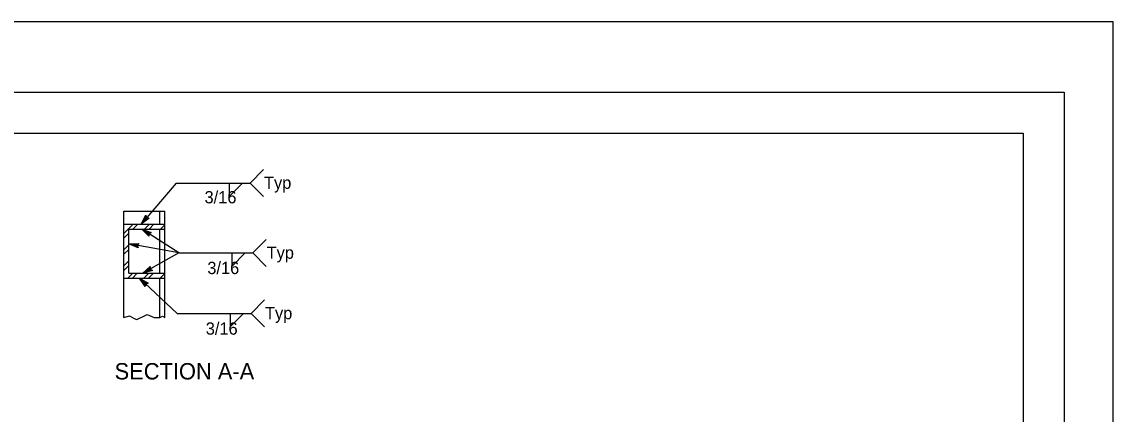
# Model space of a CAD drawing. Extents: x -894 to 866, y -472 to 714.
# Drawn here: x 198 to 866, y 474 to 714 of the extents above; entities that cross this region are included whole.
import ezdxf

# ---------------------------------------------------------------- set-up
doc = ezdxf.new("R2010")
doc.units = 0
for name, color, linetype in [('border_PLOTTING-ELEMENTS', 7, 'Continuous'), ('border_rw_22x34_Cut_Lines', 7, 'Continuous'), ('border_SHEET', 7, 'Continuous'), ('tcd_SIGN-PANEL', 7, 'Continuous'), ('tcd_SIGN-PANEL-anno', 7, 'Continuous')]:
    doc.layers.add(name, color=color, linetype=linetype)

msp = doc.modelspace()

# ---------------------------------------------------------------- linework, layer by layer
at = {"layer": 'border_PLOTTING-ELEMENTS'}
for points in [[(-894.04, -472.44), (865.96, -472.44), (865.96, 713.56), (-894.04, 713.56)], [(-864.04, 670.56), (835.96, 670.56), (835.96, -429.44), (-864.04, -429.44)]]:
    msp.add_lwpolyline(points, close=True, dxfattribs=at)
at = {"layer": 'border_rw_22x34_Cut_Lines'}
msp.add_lwpolyline([(-864.04, 670.56), (835.96, 670.56), (835.96, -429.44), (-864.04, -429.44)], close=True, dxfattribs=at)
at = {"layer": 'border_SHEET'}
for p, q in [((-814.04, 645.56), (810.96, 645.56)), ((810.96, 645.56), (810.96, -404.44))]:
    msp.add_line(p, q, dxfattribs=at)
at = {"layer": 'tcd_SIGN-PANEL'}
for p, q in [((260.66, 532.85), (260.66, 597.85)), ((260.66, 597.85), (285.66, 597.85)), ((282.66, 589.99), (282.66, 597.85)), ((285.66, 532.85), (285.66, 597.85)), ((260.66, 589.85), (285.66, 589.85)), ((260.66, 584.18), (266.33, 589.85)), ((266.16, 586.85), (269.16, 589.85)), ((273.23, 586.85), (276.23, 589.85)), ((276.06, 586.85), (279.06, 589.85)), ((283.13, 586.85), (285.66, 589.38)), ((260.66, 581.35), (263.66, 584.35)), ((263.66, 586.85), (285.66, 586.85)), ((263.66, 559.85), (263.66, 586.85)), ((282.66, 560.23), (282.66, 587)), ((260.66, 574.28), (263.66, 577.28)), ((260.66, 571.45), (263.66, 574.45)), ((260.66, 564.38), (263.66, 567.38)), ((260.66, 561.55), (263.66, 564.55)), ((260.66, 556.85), (285.66, 556.85)), ((263.03, 556.85), (266.03, 559.85)), ((263.66, 559.85), (285.66, 559.85)), ((265.86, 556.85), (268.86, 559.85)), ((272.93, 556.85), (275.93, 559.85)), ((275.76, 556.85), (278.76, 559.85)), ((282.66, 532.85), (282.66, 556.83)), ((282.83, 556.85), (285.66, 559.68)), ((273.75, 534.01), (274.95, 534.71)), ((274.95, 534.71), (279.24, 532.91)), ((260.66, 532.85), (264.16, 533.91)), ((264.16, 533.91), (266.96, 532.21)), ((266.96, 532.21), (268.65, 531.61)), ((268.65, 531.61), (273.75, 534.01)), ((279.24, 532.91), (282.66, 532.85)), ((282.66, 532.85), (284.24, 533.61)), ((284.24, 533.61), (285.66, 532.85))]:
    msp.add_line(p, q, dxfattribs=at)
at = {"layer": 'tcd_SIGN-PANEL-anno'}
for p, q in [((337.89, 615.02), (346.16, 623.29)), ((292.63, 615.02), (271.11, 589.85)), ((292.63, 615.02), (324.99, 615.02)), ((324.99, 606.75), (333.26, 615.02)), ((324.99, 615.02), (324.99, 606.75)), ((324.99, 615.02), (337.89, 615.02)), ((337.89, 615.02), (346.16, 606.75)), ((271.11, 589.85), (274, 595.28)), ((272.02, 590.91), (274.12, 594.87)), ((272.91, 591.95), (274.27, 594.51)), ((274, 595.28), (274, 595.28)), ((274, 595.28), (274.49, 593.81)), ((276.03, 593.54), (271.11, 589.85)), ((271.11, 589.85), (271.11, 589.85)), ((275.62, 593.61), (272.01, 590.9)), ((275.2, 593.67), (272.91, 591.95)), ((273.81, 593), (274.39, 594.1)), ((274.82, 593.76), (273.81, 593)), ((274.49, 593.81), (276.03, 593.54)), ((276.03, 593.54), (276.03, 593.54)), ((294.23, 572.27), (271.55, 586.85)), ((275.87, 582.48), (271.55, 586.85)), ((271.55, 586.85), (271.55, 586.85)), ((271.55, 586.85), (277.31, 584.73)), ((275.88, 582.9), (272.71, 586.11)), ((272.72, 586.1), (276.92, 584.55)), ((275.88, 583.33), (273.87, 585.36)), ((273.87, 585.36), (276.58, 584.36)), ((275.91, 583.71), (275.03, 584.61)), ((275.03, 584.61), (276.19, 584.18)), ((275.92, 584.04), (275.87, 582.48)), ((275.87, 582.48), (275.87, 582.48)), ((277.31, 584.73), (275.92, 584.04)), ((277.31, 584.73), (277.31, 584.73)), ((263.66, 577.78), (269.8, 578.02)), ((294.23, 572.27), (263.66, 577.78)), ((269.33, 575.4), (263.66, 577.78)), ((263.66, 577.78), (263.66, 577.78)), ((269.18, 575.78), (265.02, 577.53)), ((265.03, 577.54), (269.51, 577.71)), ((266.38, 577.29), (269.27, 577.4)), ((269.01, 576.18), (266.38, 577.29)), ((267.74, 577.04), (268.98, 577.09)), ((268.9, 576.55), (267.74, 577.04)), ((269.8, 578.02), (268.78, 576.86)), ((268.78, 576.86), (269.33, 575.4)), ((269.33, 575.4), (269.33, 575.4)), ((269.8, 578.02), (269.8, 578.02)), ((339.49, 572.27), (347.76, 580.53)), ((294.23, 572.27), (272.18, 559.85)), ((294.23, 572.27), (326.59, 572.27)), ((326.59, 564), (334.86, 572.27)), ((326.59, 572.27), (326.59, 564)), ((326.59, 572.27), (339.49, 572.27)), ((339.49, 572.27), (347.76, 564)), ((272.18, 559.85), (276.76, 563.96)), ((278.07, 561.63), (272.18, 559.85)), ((273.39, 560.54), (276.73, 563.53)), ((277.71, 561.83), (273.39, 560.53)), ((274.59, 561.21), (276.75, 563.14)), ((277.32, 562.03), (274.59, 561.21)), ((275.8, 561.88), (276.72, 562.71)), ((277, 562.25), (275.8, 561.88)), ((276.76, 563.96), (276.71, 562.41)), ((276.71, 562.41), (278.07, 561.63)), ((276.76, 563.96), (276.76, 563.96)), ((278.07, 561.63), (278.07, 561.63)), ((293.23, 535.31), (270.26, 556.85)), ((273.71, 551.77), (270.26, 556.85)), ((270.26, 556.85), (270.26, 556.85)), ((270.26, 556.85), (275.54, 553.72)), ((273.8, 552.18), (271.26, 555.91)), ((271.27, 555.91), (275.12, 553.62)), ((272.18, 559.85), (272.18, 559.85)), ((273.88, 552.6), (272.27, 554.96)), ((272.27, 554.96), (274.76, 553.49)), ((273.98, 552.98), (273.28, 554.02)), ((273.28, 554.02), (274.34, 553.39)), ((274.05, 553.3), (273.71, 551.77)), ((273.71, 551.77), (273.71, 551.77)), ((275.54, 553.72), (274.05, 553.3)), ((275.54, 553.72), (275.54, 553.72)), ((338.49, 535.31), (346.76, 543.57)), ((293.23, 535.31), (325.59, 535.31)), ((325.59, 527.04), (333.86, 535.31)), ((325.59, 535.31), (325.59, 527.04)), ((325.59, 535.31), (338.49, 535.31)), ((338.49, 535.31), (346.76, 527.04))]:
    msp.add_line(p, q, dxfattribs=at)

# ---------------------------------------------------------------- texts
for s, height, p in [('Typ', 7.5, (346.37, 611.47)), ('3/16', 7.5, (309.99, 602.61)), ('Typ', 7.5, (347.97, 568.72)), ('3/16', 7.5, (311.69, 559.37)), ('Typ', 7.5, (346.97, 531.75)), ('3/16', 7.5, (310.73, 522.32)), ('SECTION A-A', 10, (254.96, 494.95))]:
    msp.add_text(s, height=height, dxfattribs=at).set_placement(p)

doc.saveas('drawing.dxf')
